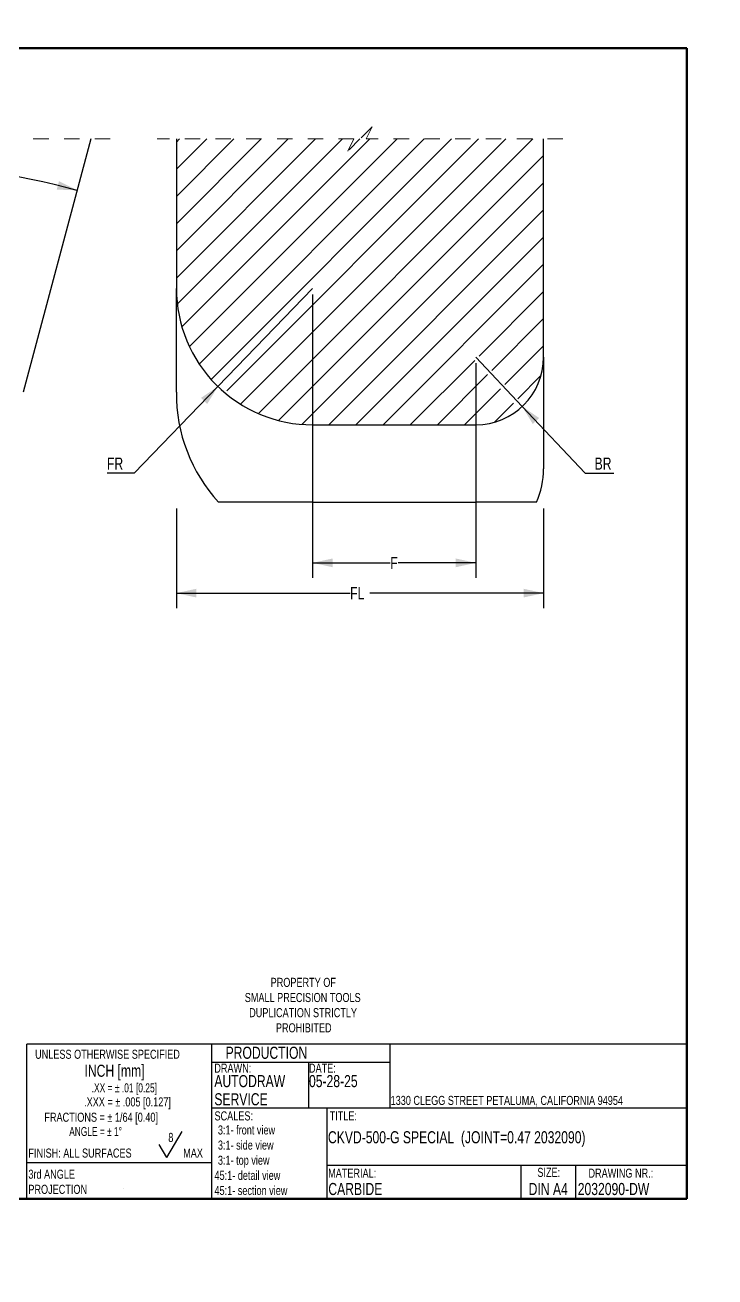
# Model space of a CAD drawing. Header units: inches. Extents: x 0 to 13, y -63732 to 63746.
# Drawn here: x 7 to 11.48, y -0.11 to 8.02 of the extents above; entities that cross this region are included whole.
import ezdxf

# ---------------------------------------------------------------- set-up
doc = ezdxf.new("R2010")
doc.units = ezdxf.units.IN
doc.header["$MEASUREMENT"] = 0
doc.linetypes.add('HIDDEN', pattern=[0.075, 0.05, -0.025])
doc.layers.add('FORMAT', color=7, linetype='Continuous')
doc.styles.add('SLDTEXTSTYLE0', font='TXT', dxfattribs={"width": 0.75})
doc.styles.add('SLDTEXTSTYLE1', font='TXT', dxfattribs={"width": 0.694444})
doc.styles.add('SLDTEXTSTYLE2', font='TXT', dxfattribs={"width": 0.6875})
doc.dimstyles.new('SLDDIMSTYLE10', dxfattribs={"dimtxt": 0.07874, "dimasz": 0.13, "dimexe": 0, "dimexo": 0.0625, "dimgap": 0.019685, "dimtad": 0, "dimdec": 4, "dimlfac": 0.022239, "dimrnd": 1e-09, "dimzin": 12, "dimdsep": 46, "dimtxsty": 'SLDTEXTSTYLE0', "dimsah": 1, "dimcen": 0.09, "dimadec": 0, "dimazin": 3, "dimtfac": 1, "dimtdec": 4, "dimtofl": 0, "dimtmove": 0, "dimatfit": 3, "dimfxl": 0, "dimfrac": 2, "dimtolj": 1, "dimtzin": 12, "dimarcsym": 0})
doc.dimstyles.new('SLDDIMSTYLE11', dxfattribs={"dimtxt": 0.07874, "dimasz": 0.13, "dimexe": 0, "dimexo": 0.0625, "dimgap": 0.019685, "dimtad": 0, "dimdec": 4, "dimlfac": 0.022239, "dimzin": 12, "dimdsep": 46, "dimtxsty": 'SLDTEXTSTYLE0', "dimsah": 1, "dimcen": 0.09, "dimadec": 1, "dimazin": 3, "dimtfac": 1, "dimtdec": 1, "dimtofl": 0, "dimtmove": 0, "dimatfit": 3, "dimfxl": 0, "dimfrac": 2, "dimtolj": 1, "dimtzin": 12, "dimarcsym": 0})
doc.dimstyles.new('SLDDIMSTYLE15', dxfattribs={"dimtxt": 0.07874, "dimasz": 0.13, "dimexe": 0, "dimexo": 0.0625, "dimgap": 0.019685, "dimtad": 0, "dimtih": 1, "dimtoh": 1, "dimdec": 4, "dimlfac": 0.022239, "dimrnd": 1e-09, "dimzin": 12, "dimdsep": 46, "dimtxsty": 'SLDTEXTSTYLE0', "dimsah": 1, "dimcen": 0, "dimse2": 1, "dimadec": 0, "dimazin": 3, "dimtfac": 1, "dimtdec": 4, "dimtofl": 0, "dimtmove": 0, "dimatfit": 3, "dimfxl": 0, "dimfrac": 2, "dimtolj": 1, "dimtzin": 12, "dimarcsym": 0})
doc.dimstyles.new('SLDDIMSTYLE9', dxfattribs={"dimtxt": 0.07874, "dimasz": 0.13, "dimexe": 0, "dimexo": 0.0625, "dimgap": 0.019685, "dimtad": 0, "dimtih": 1, "dimtoh": 1, "dimdec": 4, "dimlfac": 0.022239, "dimzin": 12, "dimdsep": 46, "dimtxsty": 'SLDTEXTSTYLE0', "dimsah": 1, "dimcen": 0.09, "dimadec": 1, "dimazin": 3, "dimtfac": 1, "dimtdec": 1, "dimtofl": 0, "dimtmove": 0, "dimatfit": 3, "dimfxl": 0, "dimfrac": 2, "dimtolj": 1, "dimtzin": 12, "dimarcsym": 0})

# ---------------------------------------------------------------- blocks, each defined once
blk = doc.blocks.new('SW_NOTE_0')
at = {"layer": 'FORMAT', "color": 0}
for q in [(1.0006, 0.186), (0.8513, 0.1017)]:
    blk.add_line((0.9011, 0.0173), q, dxfattribs=at)
at = {"layer": 'FORMAT', "color": 0, "attachment_point": 1, "style": 'SLDTEXTSTYLE0'}
for s, insert, char_height in [('8', (0.9098, 0.1778), 0.0591), ('FINISH: ALL SURFACES', (0, 0.0761), 0.059055), ('MAX', (1.0065, 0.0761), 0.05906)]:
    blk.add_mtext(s, dxfattribs=dict(at, insert=insert, char_height=char_height))
blk = doc.blocks.new('_D_11')
at = {"layer": 'FORMAT'}
for start, end in [(89.3918, 105), (75, 87.74823)]:
    blk.add_arc((5.9055, 1.6153), 5.5222, start, end, dxfattribs=at)
for points in [[(4.4762, 6.9494), (4.6092, 6.9541), (4.5952, 7.009)], [(7.3348, 6.9494), (7.2158, 7.009), (7.2018, 6.9541)]]:
    blk.add_solid(points, dxfattribs=at)
at = {"layer": 'FORMAT', "insert": (5.9641, 7.1748), "char_height": 0.07874, "attachment_point": 1, "style": 'SLDTEXTSTYLE0'}
blk.add_mtext('30°', dxfattribs=at)
blk = doc.blocks.new('_D_13')
at = {"layer": 'FORMAT'}
for start, end in [(225, 262.64306), (277.35694, 315)]:
    blk.add_arc((5.9055, 5.4609), 0.6183, start, end, dxfattribs=at)
for points in [[(5.4683, 5.0236), (5.5514, 4.9197), (5.5871, 4.9637)], [(6.3427, 5.0236), (6.2239, 4.9637), (6.2597, 4.9197)]]:
    blk.add_solid(points, dxfattribs=at)
at = {"layer": 'FORMAT', "insert": (5.8263, 4.8815), "char_height": 0.07874, "attachment_point": 1, "style": 'SLDTEXTSTYLE0'}
blk.add_mtext('90°', dxfattribs=at)
blk = doc.blocks.new('_D_17')
at = {"layer": 'FORMAT'}
for p, q in [((7.9794, 4.8819), (7.9794, 4.2323)), ((10.3671, 4.8819), (10.3671, 4.2323)), ((7.9794, 4.3307), (9.109, 4.3307)), ((10.3671, 4.3307), (9.2374, 4.3307))]:
    blk.add_line(p, q, dxfattribs=at)
for points in [[(7.9794, 4.3307), (8.1094, 4.3024), (8.1094, 4.3591)], [(10.3671, 4.3307), (10.2371, 4.3591), (10.2371, 4.3024)]]:
    blk.add_solid(points, dxfattribs=at)
at = {"layer": 'FORMAT', "insert": (9.109, 4.3697), "char_height": 0.07874, "attachment_point": 1, "style": 'SLDTEXTSTYLE0'}
blk.add_mtext('FL', dxfattribs=at)
blk = doc.blocks.new('_D_18')
at = {"layer": 'FORMAT'}
for p, q in [((8.8652, 6.3107), (8.2497, 5.6737)), ((8.2497, 5.6737), (7.7055, 5.1106)), ((7.7055, 5.1106), (7.5284, 5.1106))]:
    blk.add_line(p, q, dxfattribs=at)
blk.add_solid([(8.2497, 5.6737), (8.1389, 5.5999), (8.1797, 5.5605)], dxfattribs=at)
at = {"layer": 'FORMAT', "insert": (7.5284, 5.2121), "char_height": 0.07874, "attachment_point": 1, "style": 'SLDTEXTSTYLE0'}
blk.add_mtext('FR', dxfattribs=at)
blk = doc.blocks.new('_D_19')
at = {"layer": 'FORMAT'}
for p, q in [((9.9264, 5.8655), (10.2283, 5.5445)), ((10.2283, 5.5445), (10.6363, 5.1106)), ((10.6363, 5.1106), (10.8228, 5.1106))]:
    blk.add_line(p, q, dxfattribs=at)
blk.add_solid([(10.2283, 5.5445), (10.2967, 5.4304), (10.338, 5.4692)], dxfattribs=at)
at = {"layer": 'FORMAT', "insert": (10.6988, 5.2121), "char_height": 0.07874, "attachment_point": 1, "style": 'SLDTEXTSTYLE0'}
blk.add_mtext('BR', dxfattribs=at)
blk = doc.blocks.new('_D_20')
at = {"layer": 'FORMAT'}
for p, q in [((8.8652, 6.2713), (8.8652, 4.4291)), ((9.9264, 5.8262), (9.9264, 4.4291)), ((8.8652, 4.5276), (9.3704, 4.5276)), ((9.9264, 4.5276), (9.4212, 4.5276))]:
    blk.add_line(p, q, dxfattribs=at)
for points in [[(8.8652, 4.5276), (8.9952, 4.4992), (8.9952, 4.5559)], [(9.9264, 4.5276), (9.7964, 4.5559), (9.7964, 4.4992)]]:
    blk.add_solid(points, dxfattribs=at)
at = {"layer": 'FORMAT', "insert": (9.3704, 4.5666), "char_height": 0.0787, "attachment_point": 1, "style": 'SLDTEXTSTYLE0'}
blk.add_mtext('F', dxfattribs=at)
blk = doc.blocks.new('SW_HATCH_0')
at = {"color": 0, "linetype": 'Continuous', "lineweight": 18}
for p, q in [((0, 0), (0.0205, 0.0205)), ((0, -0.1768), (0.1973, 0.0205)), ((0, -0.3536), (0.3741, 0.0205)), ((0, -0.5303), (0.5508, 0.0205)), ((0, -0.7071), (0.7276, 0.0205)), ((0, -0.8839), (0.9044, 0.0205)), ((0.0059, -1.0547), (1.0812, 0.0205)), ((0.0358, -1.2016), (1.258, 0.0205)), ((0.0845, -1.3297), (1.4347, 0.0205)), ((0.1482, -1.4428), (1.6115, 0.0205)), ((0.2253, -1.5425), (1.7883, 0.0205)), ((0.3279, -1.6166), (1.9651, 0.0205)), ((0.4173, -1.704), (2.1418, 0.0205)), ((0.5332, -1.7649), (2.3186, 0.0205)), ((0.6648, -1.8101), (2.3877, -0.0872)), ((0.8163, -1.8353), (2.3877, -0.264)), ((0.9904, -1.8381), (2.3877, -0.4407)), ((1.1671, -1.8381), (2.3877, -0.6175)), ((1.3439, -1.8381), (2.3877, -0.7943)), ((1.9678, -1.391), (2.3877, -0.9711)), ((2.0516, -1.484), (2.3877, -1.1478)), ((2.1354, -1.5769), (2.3877, -1.3246)), ((1.5207, -1.8381), (1.9399, -1.4189)), ((1.6975, -1.8381), (2.0237, -1.5118)), ((2.2192, -1.6699), (2.3708, -1.5183)), ((1.8742, -1.8381), (2.1075, -1.6048)), ((2.0679, -1.8212), (2.1913, -1.6977))]:
    blk.add_line(p, q, dxfattribs=at)

msp = doc.modelspace()

# ---------------------------------------------------------------- linework, layer by layer
at = {"color": 7, "linetype": 'Continuous', "lineweight": 50}
for p, q in [((0.3937, 7.87402), (11.29921, 7.87402)), ((11.29921, 7.87402), (11.29921, 0.3937)), ((11.29921, 0.3937), (0.3937, 0.3937))]:
    msp.add_line(p, q, dxfattribs=at)
at = {"color": 7, "linetype": 'HIDDEN', "lineweight": 18}
for p, q in [((9.25197, 7.3622), (9.17323, 7.28346)), ((9.2126, 7.28346), (9.25197, 7.3622)), ((7.54929, 7.28346), (5.94488, 7.28346)), ((9.13386, 7.28346), (7.85438, 7.28346)), ((9.17323, 7.28346), (9.09449, 7.20472)), ((9.09449, 7.20472), (9.13386, 7.28346)), ((10.49208, 7.28346), (9.2126, 7.28346))]:
    msp.add_line(p, q, dxfattribs=at)
at = {"color": 7, "linetype": 'Continuous', "lineweight": 25}
for p, q in [((7.42429, 7.28346), (6.98291, 5.63621)), ((7.97938, 7.28346), (7.97938, 6.31071)), ((10.36708, 5.86555), (10.36708, 7.28346)), ((7.97938, 6.02582), (7.97938, 6.31071)), ((7.97938, 5.63621), (7.97938, 6.02582)), ((10.36708, 5.86555), (10.36708, 5.71104)), ((10.36708, 5.71104), (10.36708, 5.13969)), ((8.86521, 5.42488), (9.17323, 5.42488)), ((9.17323, 5.42488), (9.92641, 5.42488)), ((8.86521, 4.92126), (8.25381, 4.92126)), ((8.86521, 4.92126), (9.17323, 4.92126)), ((9.17323, 4.92126), (9.92641, 4.92126)), ((10.32117, 4.92126), (9.92641, 4.92126))]:
    msp.add_line(p, q, dxfattribs=at)
for centre, radius, start, end in [((8.86521, 6.3107), 0.88583, 179.999643, 270.000244), ((9.92641, 5.86555), 0.44067, 270.000261, 359.999783), ((9.02418, 5.62711), 1.04484, 179.501046, 222.497347), ((9.82874, 5.1388), 0.53834, 336.166091, 0.095285)]:
    msp.add_arc(centre, radius, start, end, dxfattribs=at)
at = {"layer": 'FORMAT'}
for p, q in [((11.29921, 1.39764), (7.00787, 1.39764)), ((7.00787, 0.3937), (7.00787, 1.39764)), ((8.20866, 1.39764), (8.20866, 0.3937)), ((9.36667, 1.39764), (9.36667, 0.98425)), ((11.29921, 0.3937), (11.29921, 1.39764)), ((9.36667, 1.27953), (8.20866, 1.27953)), ((8.83858, 1.27953), (8.83858, 0.98425)), ((8.20866, 0.98425), (11.29921, 0.98425)), ((8.95669, 0.98425), (8.95669, 0.3937)), ((7.00787, 0.62992), (8.20866, 0.62992)), ((11.29921, 0.61024), (8.95669, 0.61024)), ((10.22, 0.61024), (10.22, 0.3937)), ((10.57514, 0.61024), (10.57514, 0.3937)), ((11.29921, 0.3937), (7.00787, 0.3937))]:
    msp.add_line(p, q, dxfattribs=at)

# ---------------------------------------------------------------- block references
at = {"color": 7, "linetype": 'Continuous', "lineweight": 18}
msp.add_blockref('SW_HATCH_0', (7.97938, 7.26295), dxfattribs=at)
at = {"layer": 'FORMAT'}
msp.add_blockref('SW_NOTE_0', (7.01709, 0.64391), dxfattribs=at)

# ---------------------------------------------------------------- texts
for s, insert, char_height, attachment_point, style in [('PROPERTY OF', (8.80457, 1.82977), 0.0590551, 2, 'SLDTEXTSTYLE0'), ('SMALL PRECISION TOOLS', (8.80098, 1.73134), 0.0590551, 2, 'SLDTEXTSTYLE0'), ('DUPLICATION STRICTLY', (8.8034, 1.63292), 0.0590551, 2, 'SLDTEXTSTYLE0'), ('PROHIBITED', (8.80761, 1.53449), 0.059055, 2, 'SLDTEXTSTYLE0'), ('UNLESS OTHERWISE SPECIFIED', (7.06078, 1.36251), 0.0590551, 1, 'SLDTEXTSTYLE0'), ('PRODUCTION', (8.29936, 1.38211), 0.07874, 1, 'SLDTEXTSTYLE0'), ('INCH [mm]', (7.38197, 1.26515), 0.07874, 1, 'SLDTEXTSTYLE0'), ('DRAWN:', (8.22606, 1.27202), 0.059055, 1, 'SLDTEXTSTYLE0'), ('DATE:', (8.84172, 1.27202), 0.059055, 1, 'SLDTEXTSTYLE0'), ('.XX = ± .01 [0.25]', (7.42861, 1.14418), 0.0590551, 1, 'SLDTEXTSTYLE1'), ('AUTODRAW', (8.22625, 1.19776), 0.07874, 1, 'SLDTEXTSTYLE0'), ('05-28-25', (8.84172, 1.19776), 0.07874, 1, 'SLDTEXTSTYLE0'), ('SERVICE', (8.22625, 1.07965), 0.07874, 1, 'SLDTEXTSTYLE0'), ('1330 CLEGG STREET PETALUMA, CALIFORNIA 94954', (9.37236, 1.06231), 0.0590551, 1, 'SLDTEXTSTYLE0'), ('.XXX = ± .005 [0.127]', (7.37963, 1.05269), 0.0590551, 1, 'SLDTEXTSTYLE0'), ('FRACTIONS = ± 1/64 [0.40]', (7.12114, 0.95303), 0.0590551, 1, 'SLDTEXTSTYLE0'), ('SCALES:', (8.22749, 0.96175), 0.059055, 1, 'SLDTEXTSTYLE0'), ('TITLE:', (8.97589, 0.96175), 0.059055, 1, 'SLDTEXTSTYLE0'), ('ANGLE = ± 1°', (7.28276, 0.86035), 0.0590551, 1, 'SLDTEXTSTYLE2'), ('3:1- front view', (8.24939, 0.87034), 0.0590551, 1, 'SLDTEXTSTYLE0'), ('CKVD-500-G SPECIAL  (JOINT=0.47 2032090)', (8.96497, 0.83256), 0.0787402, 1, 'SLDTEXTSTYLE0'), ('3:1- side view', (8.24939, 0.77192), 0.0590551, 1, 'SLDTEXTSTYLE0'), ('3:1- top view', (8.24939, 0.67349), 0.0590551, 1, 'SLDTEXTSTYLE0'), ('3rd ANGLE', (7.01709, 0.5827), 0.059055, 1, 'SLDTEXTSTYLE0'), ('45:1- detail view', (8.22724, 0.57507), 0.0590551, 1, 'SLDTEXTSTYLE0'), ('MATERIAL:', (8.96624, 0.58943), 0.059055, 1, 'SLDTEXTSTYLE0'), ('SIZE:', (10.40071, 0.59463), 0.059055, 2, 'SLDTEXTSTYLE0'), ('DRAWING NR.:', (10.65875, 0.58943), 0.0590551, 1, 'SLDTEXTSTYLE0'), ('CARBIDE', (8.96752, 0.49625), 0.07874, 1, 'SLDTEXTSTYLE0'), ('DIN A4', (10.39716, 0.49625), 0.07874, 2, 'SLDTEXTSTYLE0'), ('2032090-DW', (10.58916, 0.49625), 0.07874, 1, 'SLDTEXTSTYLE0'), ('PROJECTION', (7.01709, 0.48428), 0.059055, 1, 'SLDTEXTSTYLE0'), ('<MOD-ASYM>', (7.63145, 0.46245), 0.000787, 1, 'SLDTEXTSTYLE0'), ('45:1- section view', (8.22724, 0.47664), 0.0590551, 1, 'SLDTEXTSTYLE0')]:
    msp.add_mtext(s, dxfattribs=dict(at, insert=insert, char_height=char_height, attachment_point=attachment_point, style=style))

# ---------------------------------------------------------------- dimensions: what is measured, and where the dimension line sits
for base, line1, line2, dimstyle, picture, middle in [((6.73375, 7.07508), ((6.79134, 4.92126), (9.45979, 14.88005)), ((2.35123, 14.88005), (5.01968, 4.92126)), 'SLDDIMSTYLE9', '_D_11', (6.04331, 7.13583)), ((5.63272, 4.90595), ((5.8441, 5.39944), (0.32973, -0.11493)), ((11.4813, -0.11493), (5.96692, 5.39944)), 'SLDDIMSTYLE11', '_D_13', (5.90551, 4.84252))]:
    dim = msp.add_angular_dim_2l(base=base, line1=line1, line2=line2, dimstyle=dimstyle, dxfattribs=at)
    dim.commit()
    dim.dimension.update_dxf_attribs({"geometry": picture, "text_midpoint": middle, "dimtype": 162})
for center, mpoint, text, picture, middle in [((8.86521, 6.31071), (8.24965, 5.6737), 'FR', '_D_18', (7.58568, 5.17307)), ((9.92641, 5.86555), (10.22827, 5.5445), 'BR', '_D_19', (10.76078, 5.17307))]:
    dim = msp.add_radius_dim(center=center, mpoint=mpoint, text=text, dimstyle='SLDDIMSTYLE15', dxfattribs=at)
    dim.commit()
    dim.dimension.update_dxf_attribs({"geometry": picture, "text_midpoint": middle, "dimtype": 164})
for base, p1, p2, text, picture, middle in [((9.92641, 4.52756), (8.86521, 6.31071), (9.92641, 5.86555), 'F', '_D_20', (9.39581, 4.52756)), ((10.36708, 4.33071), (7.97938, 4.92126), (10.36708, 4.92126), 'FL ', '_D_17', (9.17323, 4.33071))]:
    dim = msp.add_linear_dim(base=base, p1=p1, p2=p2, text=text, dimstyle='SLDDIMSTYLE10', dxfattribs=at)
    dim.commit()
    dim.dimension.update_dxf_attribs({"geometry": picture, "text_midpoint": middle, "dimtype": 160})

doc.saveas('drawing.dxf')
